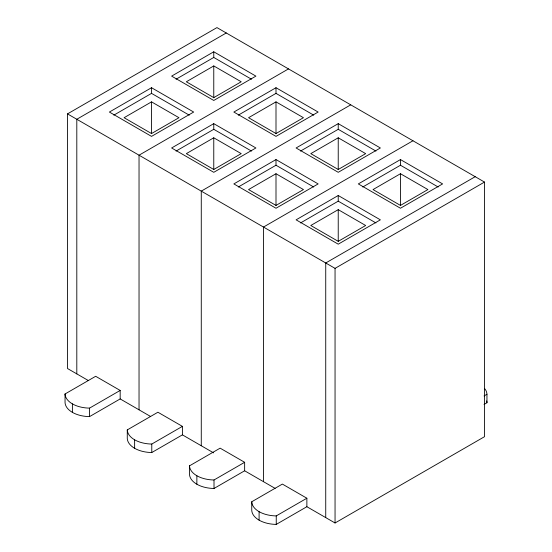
<?xml version="1.0" encoding="UTF-8"?>
<svg xmlns="http://www.w3.org/2000/svg" width="552" height="552" viewBox="0 0 552 552"><rect width="100%" height="100%" fill="white"/><g stroke="black" fill="none" stroke-linecap="round" stroke-linejoin="round"><path stroke-width="0.83" d="M88.417 380.59L67.496 368.515L67.496 113.891L216.95 27.6L484.504 182.07L484.504 436.694L335.05 522.986L306.871 506.715L276.248 524.4A25.123 14.504 0 0 1 251.746 510.255L251.746 501.768L282.369 484.083L306.871 498.228L306.871 506.715M226.265 32.975L76.804 119.266L76.804 373.89M151.531 87.72L109.393 112.049L151.531 136.379L193.676 112.049L151.531 87.72L151.531 93.378L189.239 115.147M213.769 51.791L171.624 76.121L213.769 100.45L255.907 76.121L213.769 51.791L213.769 57.449L251.47 79.219M113.829 115.147L151.531 93.378M176.06 79.219L213.769 57.449M151.531 101.865L124.09 117.707L151.531 133.549L178.972 117.707L151.531 101.865L151.531 133.639M213.769 65.936L186.328 81.779L213.769 97.621L241.21 81.779L213.769 65.936L213.769 97.814M288.496 68.903L139.035 155.195L139.035 409.819M213.769 123.648L171.624 147.977L213.769 172.314L255.907 147.977L213.769 123.648L213.769 129.306L176.06 151.075M276 87.72L233.855 112.049L276 136.379L318.145 112.049L276 87.72L276 93.378L238.291 115.147M213.769 137.793L186.328 153.635L213.769 169.485L241.21 153.635L213.769 137.793L213.769 169.574M276 101.865L248.559 117.707L276 133.549L303.441 117.707L276 101.865L276 133.75M350.727 104.839L201.273 191.123L201.273 445.747M276 159.576L233.855 183.913L276 208.242L318.145 183.913L276 159.576L276 165.234L313.708 187.004M338.231 123.648L296.093 147.977L338.231 172.314L380.376 147.977L338.231 123.648L338.231 129.306L300.529 151.075M238.291 187.004L276 165.234M276 173.728L248.559 189.571L276 205.413L303.441 189.571L276 173.728L276 205.503M338.231 137.793L310.79 153.635L338.231 169.485L365.672 153.635L338.231 137.793L338.231 169.678M412.965 140.767L263.504 227.051L263.504 481.682M338.231 195.512L296.093 219.841L338.231 244.17L380.376 219.841L338.231 195.512L338.231 201.169L375.94 222.939M400.469 159.576L358.324 183.913L400.469 208.242L442.607 183.913L400.469 159.576L400.469 165.234L362.761 187.004M300.529 222.939L338.231 201.169M338.231 209.656L310.79 225.499L338.231 241.341L365.672 225.499L338.231 209.656L338.231 241.431M400.469 173.728L373.028 189.571L400.469 205.413L427.91 189.571L400.469 173.728L400.469 205.606M65.046 393.976L95.668 376.291L120.17 390.443L120.17 398.93L89.548 416.608A25.123 14.504 0 0 1 65.046 402.463L65.046 393.976A25.123 14.504 0 0 0 89.548 408.121L120.17 390.443M475.196 176.695L325.735 262.987L325.735 517.61M67.496 113.891L335.05 268.362L484.504 182.07M182.408 434.859L151.779 452.536A25.123 14.504 0 0 1 127.277 438.392L127.277 429.904L157.906 412.227L182.408 426.372L182.408 434.859L213.603 452.875M127.277 429.904A25.123 14.504 0 0 0 151.779 444.049L182.408 426.372M189.508 465.84L220.138 448.155L244.639 462.3L244.639 470.787L214.01 488.472A25.123 14.504 0 0 1 189.508 474.327L189.508 465.84A25.123 14.504 0 0 0 214.01 479.985L244.639 462.3M251.746 501.768A25.123 14.504 0 0 0 276.248 515.913L306.871 498.228M484.042 395.943L486.954 394.259A25.123 14.504 0 0 0 484.932 388.898M484.042 404.43L486.954 402.746L486.954 394.259M276 93.378L313.708 115.147M338.231 129.306L375.94 151.075M400.469 165.234L438.171 187.004M213.769 129.306L251.47 151.075M120.17 398.93L150.648 416.525M244.639 470.787L275.117 488.382M335.05 268.362L335.05 522.986M276.248 515.913L276.248 524.4M259.095 511.669L259.095 520.156M214.01 479.985L214.01 488.472M196.864 475.741L196.864 484.228M151.779 444.049L151.779 452.536M134.626 439.806L134.626 448.293M89.548 408.121L89.548 416.608M72.395 403.878L72.395 412.365M486.678 400.918A25.123 14.504 0 0 1 486.954 402.746"/></g></svg>
